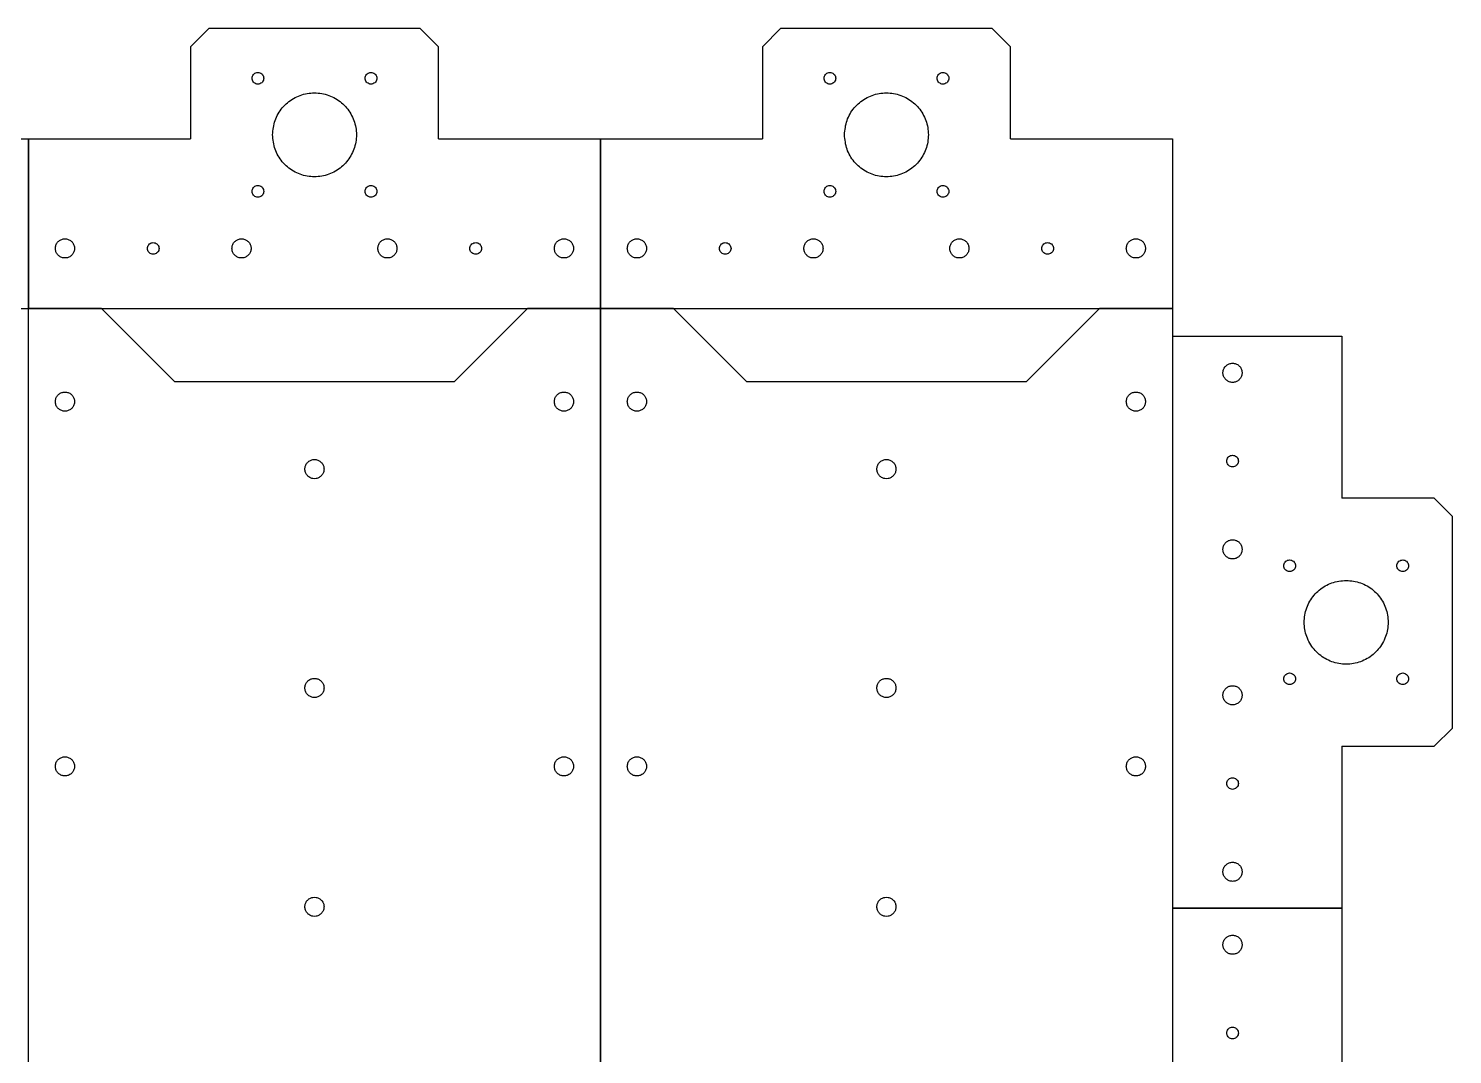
# Model space of a CAD drawing. Extents: x 0 to 861, y 0 to 555.
# Drawn here: x 470.5 to 860.9, y 273.6 to 554.9 of the extents above; entities that cross this region are included whole.
import ezdxf

# ---------------------------------------------------------------- set-up
doc = ezdxf.new("R2010")
doc.units = 0
doc.layers.add('Layer_1', color=7, linetype='CONTINUOUS')

msp = doc.modelspace()

# ---------------------------------------------------------------- linework, layer by layer
at = {"layer": 'Layer_1', "color": 7}
for p, q in [((519.94113, 554.941095), (514.941131, 549.941094)), ((577.941132, 554.941095), (519.94113, 554.941095)), ((582.941131, 549.941094), (577.941132, 554.941095)), ((676.741144, 554.941095), (671.741145, 549.941094)), ((734.741146, 554.941095), (676.741144, 554.941095)), ((739.741145, 549.941094), (734.741146, 554.941095)), ((514.941131, 549.941094), (514.941131, 524.641094)), ((582.941131, 524.641094), (582.941131, 549.941094)), ((671.741145, 549.941094), (671.741145, 524.641094)), ((739.741145, 524.641094), (739.741145, 549.941094)), ((531.841131, 541.291096), (531.841131, 541.291096)), ((562.841131, 541.291096), (562.841131, 541.291096)), ((688.641145, 541.291096), (688.641145, 541.291096)), ((719.641145, 541.291096), (719.641145, 541.291096)), ((426.141145, 524.641088), (470.541147, 524.641088)), ((470.54113, 524.641094), (514.941131, 524.641094)), ((470.54113, 478.141093), (470.54113, 524.641094)), ((470.541147, 524.641088), (470.541147, 478.141088)), ((537.441131, 525.791095), (537.441131, 525.791095)), ((582.941131, 524.641094), (627.341132, 524.641094)), ((627.341132, 524.641094), (627.341132, 478.141093)), ((627.341144, 524.641094), (671.741145, 524.641094)), ((627.341144, 478.141093), (627.341144, 524.641094)), ((694.241145, 525.791095), (694.241145, 525.791095)), ((739.741145, 524.641094), (784.141146, 524.641094)), ((784.141146, 524.641094), (784.141146, 478.141093)), ((531.841131, 510.291095), (531.841131, 510.291095)), ((562.841131, 510.291095), (562.841131, 510.291095)), ((688.641145, 510.291095), (688.641145, 510.291095)), ((719.641145, 510.291095), (719.641145, 510.291095)), ((477.91613, 494.641094), (477.91613, 494.641094)), ((503.141132, 494.641094), (503.141132, 494.641094)), ((526.316131, 494.641094), (526.316131, 494.641094)), ((566.316131, 494.641094), (566.316131, 494.641094)), ((591.541131, 494.641094), (591.541131, 494.641094)), ((614.71613, 494.641094), (614.71613, 494.641094)), ((634.716144, 494.641094), (634.716144, 494.641094)), ((659.941146, 494.641094), (659.941146, 494.641094)), ((683.116145, 494.641094), (683.116145, 494.641094)), ((723.116145, 494.641094), (723.116145, 494.641094)), ((748.341144, 494.641094), (748.341144, 494.641094)), ((771.516144, 494.641094), (771.516144, 494.641094)), ((313.741144, 478.141088), (470.541147, 478.141088)), ((490.541132, 478.141093), (470.54113, 478.141093)), ((470.54113, 239.141103), (470.54113, 478.141093)), ((470.54113, 478.141093), (627.341132, 478.141093)), ((510.541132, 458.141105), (490.541132, 478.141093)), ((607.34113, 478.141093), (587.341131, 458.141105)), ((627.341132, 478.141093), (607.34113, 478.141093)), ((627.341132, 478.141093), (627.341132, 239.141103)), ((647.341146, 478.141093), (627.341144, 478.141093)), ((627.341144, 239.141103), (627.341144, 478.141093)), ((627.341144, 478.141093), (784.141146, 478.141093)), ((667.341145, 458.141105), (647.341146, 478.141093)), ((764.141144, 478.141093), (744.141144, 458.141105)), ((784.141146, 478.141093), (764.141144, 478.141093)), ((784.141146, 478.141093), (784.141146, 239.141103)), ((784.14116, 470.54112), (830.64116, 470.54112)), ((784.14116, 470.54112), (784.14116, 313.741117)), ((830.64116, 470.54112), (830.64116, 426.141118)), ((800.641161, 463.16612), (800.641161, 463.16612)), ((510.541132, 458.141105), (587.341131, 458.141105)), ((667.341145, 458.141105), (744.141144, 458.141105)), ((477.91613, 452.641102), (477.91613, 452.641102)), ((614.71613, 452.641102), (614.71613, 452.641102)), ((634.716144, 452.641102), (634.716144, 452.641102)), ((771.516144, 452.641102), (771.516144, 452.641102)), ((800.641161, 437.941117), (800.641161, 437.941117)), ((546.316131, 434.141097), (546.316131, 434.141097)), ((703.116145, 434.141097), (703.116145, 434.141097)), ((855.941161, 426.141118), (830.64116, 426.141118)), ((860.941162, 421.14112), (855.941161, 426.141118)), ((860.941162, 363.141117), (860.941162, 421.14112)), ((800.641161, 414.766119), (800.641161, 414.766119)), ((816.291162, 409.241119), (816.291162, 409.241119)), ((847.291162, 409.241119), (847.291162, 409.241119)), ((831.791162, 403.641119), (831.791162, 403.641119)), ((816.291162, 378.241119), (816.291162, 378.241119)), ((847.291162, 378.241119), (847.291162, 378.241119)), ((546.316131, 374.141101), (546.316131, 374.141101)), ((703.116145, 374.141101), (703.116145, 374.141101)), ((800.641161, 374.766119), (800.641161, 374.766119)), ((855.941161, 358.141119), (860.941162, 363.141117)), ((830.64116, 358.141119), (855.941161, 358.141119)), ((830.64116, 358.141119), (830.64116, 313.741117)), ((477.91613, 352.641102), (477.91613, 352.641102)), ((614.71613, 352.641102), (614.71613, 352.641102)), ((634.716144, 352.641102), (634.716144, 352.641102)), ((771.516144, 352.641102), (771.516144, 352.641102)), ((800.641161, 349.541119), (800.641161, 349.541119)), ((800.641161, 326.36612), (800.641161, 326.36612)), ((546.316131, 314.141103), (546.316131, 314.141103)), ((703.116145, 314.141103), (703.116145, 314.141103)), ((784.14116, 313.741117), (830.64116, 313.741117)), ((784.14116, 313.741117), (784.14116, 156.941115)), ((830.64116, 313.741117), (784.14116, 313.741117)), ((830.64116, 313.741117), (830.64116, 269.341116)), ((800.641161, 306.366117), (800.641161, 306.366117)), ((800.641161, 281.141115), (800.641161, 281.141115))]:
    msp.add_line(p, q, dxfattribs=at)
for points, knots in [([(531.841131, 541.291096), (531.860248, 541.104032), (531.898207, 540.732582), (532.192714, 540.241705), (532.623923, 539.876753), (533.157891, 539.683191), (533.724494, 539.683191), (534.257714, 539.876753), (534.691909, 540.241705), (534.975321, 540.732582), (535.074273, 541.291095), (534.97532, 541.849608), (534.691908, 542.340484), (534.257715, 542.705439), (533.724493, 542.898998), (533.157892, 542.898998), (532.623921, 542.705439), (532.192715, 542.340484), (531.898208, 541.849608), (531.860248, 541.478159), (531.841131, 541.291096)], [0, 0, 0, 0, 0.558344, 1.108695, 1.667037, 2.22538, 2.775732, 3.334075, 3.892418, 4.442769, 5.001113, 5.559454, 6.109806, 6.668149, 7.226492, 7.776843, 8.335186, 8.893529, 9.443881, 10.002222, 10.002222, 10.002222, 10.002222]), ([(562.841131, 541.291096), (562.860248, 541.104032), (562.898208, 540.732582), (563.192714, 540.241705), (563.623923, 539.876753), (564.157891, 539.683191), (564.724494, 539.683191), (565.257714, 539.876753), (565.691909, 540.241705), (565.975321, 540.732582), (566.074273, 541.291095), (565.97532, 541.849608), (565.691908, 542.340484), (565.257716, 542.705439), (564.724493, 542.898998), (564.157892, 542.898998), (563.623921, 542.705439), (563.192715, 542.340484), (562.898208, 541.849608), (562.860248, 541.478159), (562.841131, 541.291096)], [0, 0, 0, 0, 0.558344, 1.108695, 1.667037, 2.22538, 2.775732, 3.334075, 3.892418, 4.442769, 5.001113, 5.559454, 6.109806, 6.668149, 7.226492, 7.776843, 8.335186, 8.893529, 9.443881, 10.002222, 10.002222, 10.002222, 10.002222]), ([(688.641145, 541.291096), (688.660262, 541.104032), (688.698221, 540.732582), (688.992728, 540.241705), (689.423936, 539.876753), (689.957905, 539.683191), (690.524508, 539.683191), (691.057728, 539.876753), (691.491923, 540.241705), (691.775334, 540.732582), (691.874287, 541.291095), (691.775334, 541.849608), (691.491922, 542.340484), (691.057729, 542.705439), (690.524507, 542.898998), (689.957905, 542.898998), (689.423935, 542.705439), (688.992729, 542.340484), (688.698222, 541.849608), (688.660262, 541.478159), (688.641145, 541.291096)], [0, 0, 0, 0, 0.558344, 1.108695, 1.667037, 2.22538, 2.775732, 3.334075, 3.892418, 4.442769, 5.001113, 5.559454, 6.109806, 6.668149, 7.226492, 7.776843, 8.335186, 8.893529, 9.443881, 10.002222, 10.002222, 10.002222, 10.002222]), ([(719.641145, 541.291096), (719.660262, 541.104032), (719.698221, 540.732582), (719.992728, 540.241705), (720.423936, 539.876753), (720.957905, 539.683191), (721.524508, 539.683191), (722.057728, 539.876753), (722.491923, 540.241705), (722.775334, 540.732582), (722.874287, 541.291095), (722.775334, 541.849608), (722.491922, 542.340484), (722.057729, 542.705439), (721.524507, 542.898998), (720.957905, 542.898998), (720.423935, 542.705439), (719.992729, 542.340484), (719.698222, 541.849608), (719.660262, 541.478159), (719.641145, 541.291096)], [0, 0, 0, 0, 0.558344, 1.108695, 1.667037, 2.22538, 2.775732, 3.334075, 3.892418, 4.442769, 5.001113, 5.559454, 6.109806, 6.668149, 7.226492, 7.776843, 8.335186, 8.893529, 9.443881, 10.002222, 10.002222, 10.002222, 10.002222]), ([(537.441131, 525.791095), (537.578533, 524.446577), (537.851369, 521.776782), (539.968136, 518.248608), (543.067441, 515.625503), (546.905346, 514.234294), (550.977797, 514.234294), (554.810326, 515.625503), (557.931094, 518.248608), (559.968116, 521.776782), (560.679343, 525.791095), (559.968116, 529.805407), (557.931094, 533.333581), (554.810328, 535.956688), (550.977796, 537.347894), (546.905347, 537.347894), (543.06744, 535.956688), (539.968137, 533.333581), (537.85137, 529.805407), (537.578533, 527.135613), (537.441131, 525.791095)], [0, 0, 0, 0, 4.013088, 7.968742, 11.981828, 15.994916, 19.95057, 23.963658, 27.976744, 31.932398, 35.945486, 39.958572, 43.914226, 47.927313, 51.9404, 55.896054, 59.909141, 63.922229, 67.877883, 71.890969, 71.890969, 71.890969, 71.890969]), ([(694.241145, 525.791095), (694.378547, 524.446577), (694.651383, 521.776782), (696.76815, 518.248608), (699.867455, 515.625503), (703.70536, 514.234294), (707.777811, 514.234294), (711.61034, 515.625503), (714.731108, 518.248608), (716.76813, 521.776782), (717.479357, 525.791095), (716.76813, 529.805407), (714.731107, 533.333581), (711.610341, 535.956688), (707.77781, 537.347894), (703.70536, 537.347894), (699.867454, 535.956688), (696.76815, 533.333581), (694.651383, 529.805407), (694.378547, 527.135613), (694.241145, 525.791095)], [0, 0, 0, 0, 4.013088, 7.968742, 11.981828, 15.994916, 19.95057, 23.963658, 27.976744, 31.932398, 35.945486, 39.958572, 43.914226, 47.927313, 51.9404, 55.896054, 59.909141, 63.922229, 67.877883, 71.890969, 71.890969, 71.890969, 71.890969]), ([(531.841131, 510.291095), (531.860248, 510.104032), (531.898208, 509.732581), (532.192715, 509.241705), (532.623921, 508.876749), (533.157892, 508.683193), (533.724493, 508.683193), (534.257716, 508.876749), (534.691908, 509.241705), (534.975321, 509.732581), (535.074273, 510.291095), (534.97532, 510.849608), (534.691908, 511.340484), (534.257715, 511.705439), (533.724493, 511.898998), (533.157892, 511.898998), (532.623921, 511.705439), (532.192715, 511.340484), (531.898208, 510.849608), (531.860248, 510.478159), (531.841131, 510.291095)], [0, 0, 0, 0, 0.558344, 1.108696, 1.667039, 2.225381, 2.775733, 3.334075, 3.892418, 4.44277, 5.001114, 5.559456, 6.109807, 6.66815, 7.226493, 7.776845, 8.335187, 8.893531, 9.443882, 10.002224, 10.002224, 10.002224, 10.002224]), ([(562.841131, 510.291095), (562.860248, 510.104032), (562.898208, 509.732581), (563.192715, 509.241705), (563.623921, 508.876749), (564.157892, 508.683193), (564.724493, 508.683193), (565.257716, 508.876749), (565.691908, 509.241705), (565.975321, 509.732581), (566.074273, 510.291095), (565.97532, 510.849608), (565.691908, 511.340484), (565.257716, 511.705439), (564.724493, 511.898998), (564.157892, 511.898998), (563.623921, 511.705439), (563.192715, 511.340484), (562.898208, 510.849608), (562.860248, 510.478159), (562.841131, 510.291095)], [0, 0, 0, 0, 0.558344, 1.108696, 1.667039, 2.225381, 2.775733, 3.334075, 3.892418, 4.44277, 5.001114, 5.559456, 6.109807, 6.66815, 7.226493, 7.776845, 8.335187, 8.893531, 9.443882, 10.002224, 10.002224, 10.002224, 10.002224]), ([(688.641145, 510.291095), (688.660262, 510.104032), (688.698221, 509.732581), (688.992728, 509.241705), (689.423935, 508.876749), (689.957906, 508.683193), (690.524506, 508.683193), (691.05773, 508.876749), (691.491922, 509.241705), (691.775334, 509.732581), (691.874287, 510.291095), (691.775334, 510.849608), (691.491922, 511.340484), (691.057729, 511.705439), (690.524507, 511.898998), (689.957905, 511.898998), (689.423935, 511.705439), (688.992729, 511.340484), (688.698222, 510.849608), (688.660262, 510.478159), (688.641145, 510.291095)], [0, 0, 0, 0, 0.558344, 1.108696, 1.667039, 2.225381, 2.775733, 3.334075, 3.892418, 4.44277, 5.001114, 5.559456, 6.109807, 6.66815, 7.226493, 7.776845, 8.335187, 8.893531, 9.443882, 10.002224, 10.002224, 10.002224, 10.002224]), ([(719.641145, 510.291095), (719.660262, 510.104032), (719.698221, 509.732581), (719.992728, 509.241705), (720.423935, 508.876749), (720.957906, 508.683193), (721.524507, 508.683193), (722.05773, 508.876749), (722.491922, 509.241705), (722.775334, 509.732581), (722.874287, 510.291095), (722.775334, 510.849608), (722.491922, 511.340484), (722.057729, 511.705439), (721.524507, 511.898998), (720.957905, 511.898998), (720.423935, 511.705439), (719.992729, 511.340484), (719.698222, 510.849608), (719.660262, 510.478159), (719.641145, 510.291095)], [0, 0, 0, 0, 0.558344, 1.108696, 1.667039, 2.225381, 2.775733, 3.334075, 3.892418, 4.44277, 5.001114, 5.559456, 6.109807, 6.66815, 7.226493, 7.776845, 8.335187, 8.893531, 9.443882, 10.002224, 10.002224, 10.002224, 10.002224]), ([(477.91613, 494.641094), (477.947493, 494.334193), (478.009772, 493.724784), (478.492948, 492.91944), (479.200398, 492.320688), (480.076442, 492.003128), (481.006023, 492.003128), (481.88084, 492.320687), (482.593188, 492.91944), (483.058161, 493.724784), (483.220507, 494.641094), (483.058161, 495.557405), (482.593188, 496.362748), (481.88084, 496.961502), (481.006023, 497.27906), (480.076442, 497.279061), (479.200398, 496.961501), (478.492948, 496.362749), (478.009772, 495.557405), (477.947493, 494.947995), (477.91613, 494.641094)], [0, 0, 0, 0, 0.91603, 1.818952, 2.734984, 3.651014, 4.553935, 5.469967, 6.385998, 7.288919, 8.204949, 9.12098, 10.023901, 10.939931, 11.855963, 12.758884, 13.674914, 14.590946, 15.493868, 16.409898, 16.409898, 16.409898, 16.409898]), ([(503.141132, 494.641094), (503.160249, 494.454031), (503.198209, 494.082581), (503.492715, 493.591705), (503.923922, 493.22675), (504.457892, 493.033192), (505.024493, 493.033192), (505.557715, 493.226752), (505.991909, 493.591705), (506.275321, 494.082581), (506.374274, 494.641094), (506.275321, 495.199607), (505.991909, 495.690484), (505.557715, 496.055437), (505.024493, 496.248997), (504.457892, 496.248996), (503.923922, 496.055438), (503.492715, 495.690483), (503.198209, 495.199607), (503.160249, 494.828158), (503.141132, 494.641094)], [0, 0, 0, 0, 0.558342, 1.108694, 1.667036, 2.225379, 2.775731, 3.334072, 3.892416, 4.442768, 5.00111, 5.559452, 6.109805, 6.668148, 7.226489, 7.776841, 8.335184, 8.893526, 9.443878, 10.00222, 10.00222, 10.00222, 10.00222]), ([(526.316131, 494.641094), (526.347494, 494.334194), (526.409772, 493.724784), (526.892948, 492.91944), (527.600397, 492.320687), (528.476441, 492.003128), (529.406022, 492.003128), (530.280839, 492.320687), (530.993188, 492.91944), (531.45816, 493.724784), (531.620505, 494.641094), (531.45816, 495.557405), (530.993188, 496.362749), (530.280839, 496.961501), (529.406022, 497.279061), (528.476441, 497.279061), (527.600397, 496.961501), (526.892948, 496.362749), (526.409772, 495.557405), (526.347494, 494.947995), (526.316131, 494.641094)], [0, 0, 0, 0, 0.91603, 1.818951, 2.734983, 3.651014, 4.553935, 5.469966, 6.385997, 7.288918, 8.204948, 9.120979, 10.0239, 10.939931, 11.855962, 12.758883, 13.674914, 14.590945, 15.493866, 16.409897, 16.409897, 16.409897, 16.409897]), ([(566.316131, 494.641094), (566.347495, 494.334194), (566.409773, 493.724784), (566.892948, 492.91944), (567.600397, 492.320687), (568.476441, 492.003128), (569.406022, 492.003128), (570.280839, 492.320687), (570.993188, 492.91944), (571.45816, 493.724784), (571.620506, 494.641094), (571.45816, 495.557405), (570.993188, 496.362749), (570.280839, 496.961501), (569.406022, 497.279061), (568.476441, 497.279061), (567.600397, 496.961501), (566.892948, 496.362749), (566.409773, 495.557405), (566.347495, 494.947995), (566.316131, 494.641094)], [0, 0, 0, 0, 0.91603, 1.818951, 2.734983, 3.651014, 4.553935, 5.469966, 6.385997, 7.288918, 8.204948, 9.120979, 10.0239, 10.939931, 11.855962, 12.758883, 13.674914, 14.590945, 15.493866, 16.409897, 16.409897, 16.409897, 16.409897]), ([(591.541131, 494.641094), (591.560247, 494.454031), (591.598207, 494.082581), (591.892714, 493.591705), (592.323922, 493.226752), (592.857891, 493.033192), (593.424493, 493.033192), (593.957715, 493.22675), (594.391908, 493.591705), (594.675319, 494.082581), (594.774272, 494.641094), (594.675319, 495.199607), (594.391908, 495.690483), (593.957715, 496.055438), (593.424493, 496.248996), (592.857891, 496.248997), (592.323922, 496.055437), (591.892714, 495.690484), (591.598207, 495.199607), (591.560247, 494.828158), (591.541131, 494.641094)], [0, 0, 0, 0, 0.558342, 1.108694, 1.667038, 2.225379, 2.775731, 3.334074, 3.892416, 4.442768, 5.00111, 5.559452, 6.109804, 6.668146, 7.226489, 7.776841, 8.335182, 8.893526, 9.443878, 10.00222, 10.00222, 10.00222, 10.00222]), ([(614.71613, 494.641094), (614.747494, 494.334193), (614.809772, 493.724784), (615.292947, 492.91944), (616.000396, 492.320687), (616.87644, 492.003128), (617.806022, 492.003128), (618.680838, 492.320688), (619.393187, 492.91944), (619.858161, 493.724784), (620.020507, 494.641094), (619.858161, 495.557405), (619.393187, 496.362749), (618.680838, 496.961501), (617.806022, 497.279061), (616.87644, 497.27906), (616.000396, 496.961502), (615.292947, 496.362748), (614.809772, 495.557405), (614.747494, 494.947995), (614.71613, 494.641094)], [0, 0, 0, 0, 0.91603, 1.818952, 2.734982, 3.651014, 4.553935, 5.469965, 6.385997, 7.288919, 8.204949, 9.12098, 10.023901, 10.939933, 11.855963, 12.758884, 13.674916, 14.590947, 15.493868, 16.409898, 16.409898, 16.409898, 16.409898]), ([(634.716144, 494.641094), (634.747507, 494.334193), (634.809785, 493.724784), (635.292962, 492.91944), (636.000412, 492.320688), (636.876455, 492.003128), (637.806037, 492.003128), (638.680854, 492.320687), (639.393202, 492.91944), (639.858175, 493.724784), (640.020521, 494.641094), (639.858175, 495.557405), (639.393202, 496.362748), (638.680854, 496.961502), (637.806037, 497.27906), (636.876455, 497.279061), (636.000412, 496.961501), (635.292962, 496.362749), (634.809785, 495.557405), (634.747507, 494.947995), (634.716144, 494.641094)], [0, 0, 0, 0, 0.91603, 1.818952, 2.734984, 3.651014, 4.553935, 5.469967, 6.385998, 7.288919, 8.204949, 9.12098, 10.023901, 10.939931, 11.855963, 12.758884, 13.674914, 14.590946, 15.493868, 16.409898, 16.409898, 16.409898, 16.409898]), ([(659.941146, 494.641094), (659.960263, 494.454031), (659.998223, 494.082581), (660.292729, 493.591705), (660.723936, 493.22675), (661.257906, 493.033192), (661.824507, 493.033192), (662.357728, 493.226752), (662.791923, 493.591705), (663.075335, 494.082581), (663.174288, 494.641094), (663.075335, 495.199607), (662.791923, 495.690484), (662.357728, 496.055437), (661.824507, 496.248997), (661.257906, 496.248996), (660.723936, 496.055438), (660.292729, 495.690483), (659.998223, 495.199607), (659.960263, 494.828158), (659.941146, 494.641094)], [0, 0, 0, 0, 0.558342, 1.108694, 1.667036, 2.225379, 2.775731, 3.334072, 3.892416, 4.442768, 5.00111, 5.559452, 6.109805, 6.668148, 7.226489, 7.776841, 8.335184, 8.893526, 9.443878, 10.00222, 10.00222, 10.00222, 10.00222]), ([(683.116145, 494.641094), (683.147508, 494.334194), (683.209786, 493.724784), (683.692961, 492.91944), (684.400411, 492.320687), (685.276455, 492.003128), (686.206036, 492.003128), (687.080853, 492.320687), (687.793202, 492.91944), (688.258174, 493.724784), (688.420519, 494.641094), (688.258174, 495.557405), (687.793202, 496.362749), (687.080853, 496.961501), (686.206036, 497.279061), (685.276455, 497.279061), (684.400411, 496.961501), (683.692961, 496.362749), (683.209786, 495.557405), (683.147508, 494.947995), (683.116145, 494.641094)], [0, 0, 0, 0, 0.91603, 1.818951, 2.734983, 3.651014, 4.553935, 5.469966, 6.385997, 7.288918, 8.204948, 9.120979, 10.0239, 10.939931, 11.855962, 12.758883, 13.674914, 14.590945, 15.493866, 16.409897, 16.409897, 16.409897, 16.409897]), ([(723.116145, 494.641094), (723.147508, 494.334194), (723.209786, 493.724784), (723.692961, 492.91944), (724.400411, 492.320687), (725.276455, 492.003128), (726.206036, 492.003128), (727.080853, 492.320687), (727.793201, 492.91944), (728.258174, 493.724784), (728.420519, 494.641094), (728.258174, 495.557405), (727.793201, 496.362749), (727.080853, 496.961501), (726.206036, 497.279061), (725.276455, 497.279061), (724.400411, 496.961501), (723.692961, 496.362749), (723.209786, 495.557405), (723.147508, 494.947995), (723.116145, 494.641094)], [0, 0, 0, 0, 0.91603, 1.818951, 2.734983, 3.651014, 4.553935, 5.469966, 6.385997, 7.288918, 8.204948, 9.120979, 10.0239, 10.939931, 11.855962, 12.758883, 13.674914, 14.590945, 15.493866, 16.409897, 16.409897, 16.409897, 16.409897]), ([(748.341144, 494.641094), (748.360261, 494.454031), (748.398221, 494.082581), (748.692728, 493.591705), (749.123936, 493.226752), (749.657905, 493.033192), (750.224507, 493.033192), (750.757729, 493.22675), (751.191922, 493.591705), (751.475333, 494.082581), (751.574286, 494.641094), (751.475333, 495.199607), (751.191922, 495.690483), (750.757729, 496.055438), (750.224507, 496.248996), (749.657905, 496.248997), (749.123936, 496.055437), (748.692728, 495.690484), (748.398221, 495.199607), (748.360261, 494.828158), (748.341144, 494.641094)], [0, 0, 0, 0, 0.558342, 1.108694, 1.667038, 2.225379, 2.775731, 3.334074, 3.892416, 4.442768, 5.00111, 5.559452, 6.109804, 6.668146, 7.226489, 7.776841, 8.335182, 8.893526, 9.443878, 10.00222, 10.00222, 10.00222, 10.00222]), ([(771.516144, 494.641094), (771.547507, 494.334193), (771.609786, 493.724784), (772.092961, 492.91944), (772.80041, 492.320687), (773.676454, 492.003128), (774.606035, 492.003128), (775.480852, 492.320688), (776.193201, 492.91944), (776.658175, 493.724784), (776.820521, 494.641094), (776.658175, 495.557405), (776.193201, 496.362749), (775.480852, 496.961501), (774.606035, 497.279061), (773.676454, 497.27906), (772.80041, 496.961502), (772.092961, 496.362748), (771.609786, 495.557405), (771.547507, 494.947995), (771.516144, 494.641094)], [0, 0, 0, 0, 0.91603, 1.818952, 2.734982, 3.651014, 4.553935, 5.469965, 6.385997, 7.288919, 8.204949, 9.12098, 10.023901, 10.939933, 11.855963, 12.758884, 13.674916, 14.590947, 15.493868, 16.409898, 16.409898, 16.409898, 16.409898]), ([(800.641161, 463.16612), (800.33426, 463.134756), (799.724851, 463.072478), (798.919507, 462.589302), (798.320755, 461.881851), (798.003194, 461.005808), (798.003195, 460.076227), (798.320753, 459.20141), (798.919507, 458.489062), (799.724851, 458.024089), (800.641161, 457.861743), (801.557471, 458.024089), (802.362815, 458.489062), (802.961569, 459.20141), (803.279127, 460.076227), (803.279128, 461.005808), (802.961568, 461.881851), (802.362816, 462.589302), (801.557472, 463.072478), (800.948062, 463.134756), (800.641161, 463.16612)], [0, 0, 0, 0, 0.91603, 1.818952, 2.734984, 3.651014, 4.553935, 5.469967, 6.385998, 7.288919, 8.204949, 9.12098, 10.023901, 10.939931, 11.855963, 12.758884, 13.674914, 14.590946, 15.493868, 16.409898, 16.409898, 16.409898, 16.409898]), ([(477.91613, 452.641102), (477.947493, 452.3342), (478.009772, 451.724788), (478.492947, 450.919439), (479.200398, 450.320684), (480.076442, 450.003124), (481.006023, 450.003125), (481.880841, 450.320683), (482.593189, 450.91944), (483.058161, 451.724788), (483.220507, 452.641102), (483.058161, 453.557416), (482.593189, 454.362764), (481.880841, 454.961521), (481.006023, 455.279079), (480.076442, 455.27908), (479.200398, 454.96152), (478.492947, 454.362765), (478.009772, 453.557417), (477.947493, 452.948004), (477.91613, 452.641102)], [0, 0, 0, 0, 0.916035, 1.81896, 2.734994, 3.651024, 4.553945, 5.469977, 6.386009, 7.288934, 8.204969, 9.121003, 10.023928, 10.939961, 11.855992, 12.758913, 13.674943, 14.590977, 15.493903, 16.409937, 16.409937, 16.409937, 16.409937]), ([(614.71613, 452.641102), (614.747494, 452.3342), (614.809772, 451.724788), (615.292946, 450.91944), (616.000396, 450.320683), (616.87644, 450.003125), (617.806022, 450.003124), (618.680839, 450.320684), (619.393188, 450.919439), (619.858161, 451.724788), (620.020507, 452.641102), (619.858161, 453.557417), (619.393188, 454.362765), (618.680839, 454.96152), (617.806022, 455.27908), (616.87644, 455.279079), (616.000396, 454.961521), (615.292946, 454.362764), (614.809772, 453.557416), (614.747494, 452.948004), (614.71613, 452.641102)], [0, 0, 0, 0, 0.916035, 1.81896, 2.734992, 3.651024, 4.553945, 5.469975, 6.386008, 7.288934, 8.204969, 9.121003, 10.023929, 10.939963, 11.855993, 12.758913, 13.674945, 14.590977, 15.493903, 16.409937, 16.409937, 16.409937, 16.409937]), ([(634.716144, 452.641102), (634.747507, 452.3342), (634.809786, 451.724788), (635.292961, 450.919439), (636.000412, 450.320684), (636.876455, 450.003124), (637.806037, 450.003125), (638.680854, 450.320683), (639.393203, 450.91944), (639.858175, 451.724788), (640.020521, 452.641102), (639.858175, 453.557416), (639.393203, 454.362764), (638.680854, 454.961521), (637.806037, 455.279079), (636.876455, 455.27908), (636.000412, 454.96152), (635.292961, 454.362765), (634.809786, 453.557417), (634.747507, 452.948004), (634.716144, 452.641102)], [0, 0, 0, 0, 0.916035, 1.81896, 2.734994, 3.651024, 4.553945, 5.469977, 6.386009, 7.288934, 8.204969, 9.121003, 10.023928, 10.939961, 11.855992, 12.758913, 13.674943, 14.590977, 15.493903, 16.409937, 16.409937, 16.409937, 16.409937]), ([(771.516144, 452.641102), (771.547507, 452.3342), (771.609786, 451.724788), (772.09296, 450.91944), (772.80041, 450.320683), (773.676454, 450.003125), (774.606035, 450.003124), (775.480852, 450.320684), (776.193202, 450.919439), (776.658175, 451.724788), (776.820521, 452.641102), (776.658175, 453.557417), (776.193202, 454.362765), (775.480852, 454.96152), (774.606035, 455.27908), (773.676454, 455.279079), (772.80041, 454.961521), (772.09296, 454.362764), (771.609786, 453.557416), (771.547507, 452.948004), (771.516144, 452.641102)], [0, 0, 0, 0, 0.916035, 1.81896, 2.734992, 3.651024, 4.553945, 5.469975, 6.386008, 7.288934, 8.204969, 9.121003, 10.023929, 10.939963, 11.855993, 12.758913, 13.674945, 14.590977, 15.493903, 16.409937, 16.409937, 16.409937, 16.409937]), ([(800.641161, 437.941117), (800.454098, 437.922001), (800.082648, 437.884041), (799.591772, 437.589535), (799.226817, 437.158328), (799.033259, 436.624358), (799.033259, 436.057756), (799.226818, 435.524535), (799.591771, 435.090341), (800.082648, 434.806929), (800.641161, 434.707976), (801.199674, 434.806929), (801.690551, 435.090341), (802.055504, 435.524535), (802.249064, 436.057756), (802.249063, 436.624358), (802.055505, 437.158328), (801.69055, 437.589535), (801.199674, 437.884041), (800.828224, 437.922001), (800.641161, 437.941117)], [0, 0, 0, 0, 0.558342, 1.108694, 1.667036, 2.225379, 2.775731, 3.334072, 3.892416, 4.442768, 5.00111, 5.559452, 6.109805, 6.668148, 7.226489, 7.776841, 8.335184, 8.893526, 9.443878, 10.00222, 10.00222, 10.00222, 10.00222]), ([(546.316131, 434.141097), (546.347494, 433.834197), (546.409771, 433.224791), (546.892949, 432.419453), (547.600399, 431.820707), (548.476441, 431.503147), (549.406023, 431.503147), (550.280837, 431.820707), (550.993186, 432.419453), (551.458162, 433.224791), (551.620505, 434.141099), (551.45816, 435.057411), (550.993189, 435.862759), (550.28084, 436.461515), (549.406022, 436.779074), (548.476441, 436.779074), (547.600397, 436.461515), (546.892946, 435.862759), (546.409773, 435.057411), (546.347495, 434.447999), (546.316131, 434.141097)], [0, 0, 0, 0, 0.916027, 1.818941, 2.734969, 3.651, 4.553921, 5.469952, 6.38598, 7.288893, 8.204921, 9.120955, 10.02388, 10.939913, 11.855944, 12.758865, 13.674896, 14.590929, 15.493854, 16.409888, 16.409888, 16.409888, 16.409888]), ([(703.116145, 434.141097), (703.147508, 433.834197), (703.209785, 433.224791), (703.692963, 432.419453), (704.400413, 431.820707), (705.276455, 431.503147), (706.206036, 431.503147), (707.080851, 431.820707), (707.7932, 432.419453), (708.258175, 433.224791), (708.420519, 434.141099), (708.258174, 435.057411), (707.793203, 435.862759), (707.080854, 436.461515), (706.206036, 436.779074), (705.276455, 436.779074), (704.40041, 436.461515), (703.69296, 435.862759), (703.209786, 435.057411), (703.147508, 434.447999), (703.116145, 434.141097)], [0, 0, 0, 0, 0.916027, 1.818941, 2.734969, 3.651, 4.553921, 5.469952, 6.38598, 7.288893, 8.204921, 9.120955, 10.02388, 10.939913, 11.855944, 12.758865, 13.674896, 14.590929, 15.493854, 16.409888, 16.409888, 16.409888, 16.409888]), ([(800.641161, 414.766119), (800.33426, 414.734755), (799.724851, 414.672477), (798.919507, 414.189302), (798.320754, 413.481852), (798.003195, 412.605809), (798.003195, 411.676227), (798.320754, 410.801411), (798.919507, 410.089062), (799.724851, 409.624089), (800.641161, 409.461744), (801.557471, 409.624089), (802.362815, 410.089062), (802.961568, 410.801411), (803.279128, 411.676227), (803.279128, 412.605809), (802.961568, 413.481852), (802.362815, 414.189302), (801.557471, 414.672477), (800.948062, 414.734755), (800.641161, 414.766119)], [0, 0, 0, 0, 0.91603, 1.818951, 2.734983, 3.651014, 4.553935, 5.469966, 6.385997, 7.288918, 8.204948, 9.120979, 10.0239, 10.939931, 11.855962, 12.758883, 13.674914, 14.590945, 15.493866, 16.409897, 16.409897, 16.409897, 16.409897]), ([(816.291162, 409.241119), (816.104098, 409.222002), (815.732648, 409.184042), (815.241772, 408.889535), (814.876816, 408.458329), (814.68326, 407.924358), (814.68326, 407.357757), (814.876816, 406.824534), (815.241772, 406.390341), (815.732648, 406.106929), (816.291162, 406.007976), (816.849675, 406.106929), (817.340551, 406.390342), (817.705506, 406.824534), (817.899064, 407.357757), (817.899064, 407.924358), (817.705506, 408.458328), (817.34055, 408.889535), (816.849675, 409.184042), (816.478225, 409.222002), (816.291162, 409.241119)], [0, 0, 0, 0, 0.558344, 1.108696, 1.667039, 2.225381, 2.775733, 3.334075, 3.892418, 4.44277, 5.001114, 5.559456, 6.109807, 6.66815, 7.226493, 7.776845, 8.335187, 8.893531, 9.443882, 10.002224, 10.002224, 10.002224, 10.002224]), ([(847.291162, 409.241119), (847.104099, 409.222002), (846.732649, 409.184042), (846.241772, 408.889536), (845.87682, 408.458327), (845.683258, 407.924359), (845.683258, 407.357756), (845.87682, 406.824535), (846.241772, 406.390341), (846.732649, 406.106929), (847.291162, 406.007976), (847.849675, 406.106929), (848.340551, 406.390342), (848.705506, 406.824534), (848.899065, 407.357757), (848.899065, 407.924358), (848.705506, 408.458328), (848.340551, 408.889535), (847.849675, 409.184042), (847.478225, 409.222002), (847.291162, 409.241119)], [0, 0, 0, 0, 0.558344, 1.108695, 1.667037, 2.22538, 2.775732, 3.334075, 3.892418, 4.442769, 5.001113, 5.559454, 6.109806, 6.668149, 7.226492, 7.776843, 8.335186, 8.893529, 9.443881, 10.002222, 10.002222, 10.002222, 10.002222]), ([(831.791162, 403.641119), (830.446644, 403.503717), (827.776849, 403.23088), (824.248674, 401.114114), (821.62557, 398.014808), (820.234361, 394.176904), (820.234361, 390.104453), (821.62557, 386.271923), (824.248674, 383.151156), (827.776849, 381.114133), (831.791162, 380.402907), (835.805474, 381.114134), (839.333648, 383.151156), (841.956755, 386.271922), (843.347961, 390.104453), (843.347961, 394.176903), (841.956755, 398.01481), (839.333648, 401.114113), (835.805474, 403.23088), (833.13568, 403.503717), (831.791162, 403.641119)], [0, 0, 0, 0, 4.013088, 7.968742, 11.981828, 15.994916, 19.95057, 23.963658, 27.976744, 31.932398, 35.945486, 39.958572, 43.914226, 47.927313, 51.9404, 55.896054, 59.909141, 63.922229, 67.877883, 71.890969, 71.890969, 71.890969, 71.890969]), ([(546.316131, 374.141101), (546.347495, 373.8342), (546.409772, 373.224791), (546.892948, 372.419447), (547.600397, 371.820693), (548.476441, 371.503137), (549.406022, 371.503137), (550.280839, 371.820693), (550.993188, 372.419447), (551.45816, 373.224791), (551.620506, 374.141101), (551.45816, 375.057412), (550.993188, 375.862757), (550.280839, 376.461508), (549.406022, 376.779067), (548.476441, 376.779067), (547.600398, 376.461508), (546.892947, 375.862757), (546.409773, 375.057412), (546.347495, 374.448002), (546.316131, 374.141101)], [0, 0, 0, 0, 0.91603, 1.818951, 2.734983, 3.651013, 4.553934, 5.469965, 6.385996, 7.288917, 8.204947, 9.120978, 10.0239, 10.93993, 11.855961, 12.758882, 13.674913, 14.590944, 15.493865, 16.409896, 16.409896, 16.409896, 16.409896]), ([(703.116145, 374.141101), (703.147508, 373.8342), (703.209786, 373.224791), (703.692961, 372.419447), (704.400411, 371.820693), (705.276455, 371.503137), (706.206036, 371.503137), (707.080853, 371.820693), (707.793202, 372.419447), (708.258174, 373.224791), (708.420519, 374.141101), (708.258174, 375.057412), (707.793202, 375.862757), (707.080852, 376.461508), (706.206036, 376.779067), (705.276455, 376.779067), (704.400412, 376.461508), (703.692961, 375.862757), (703.209786, 375.057412), (703.147508, 374.448002), (703.116145, 374.141101)], [0, 0, 0, 0, 0.91603, 1.818951, 2.734983, 3.651013, 4.553934, 5.469965, 6.385996, 7.288917, 8.204947, 9.120978, 10.0239, 10.93993, 11.855961, 12.758882, 13.674913, 14.590944, 15.493865, 16.409896, 16.409896, 16.409896, 16.409896]), ([(816.291162, 378.241119), (816.104098, 378.222002), (815.732648, 378.184042), (815.241772, 377.889535), (814.876816, 377.458329), (814.68326, 376.924358), (814.68326, 376.357757), (814.876816, 375.824534), (815.241772, 375.390341), (815.732648, 375.106929), (816.291162, 375.007976), (816.849675, 375.106929), (817.34055, 375.390342), (817.705506, 375.824534), (817.899064, 376.357757), (817.899064, 376.924358), (817.705506, 377.458328), (817.340551, 377.889535), (816.849675, 378.184042), (816.478225, 378.222002), (816.291162, 378.241119)], [0, 0, 0, 0, 0.558344, 1.108696, 1.667039, 2.225381, 2.775733, 3.334075, 3.892418, 4.44277, 5.001114, 5.559456, 6.109807, 6.66815, 7.226493, 7.776845, 8.335187, 8.893531, 9.443882, 10.002224, 10.002224, 10.002224, 10.002224]), ([(847.291162, 378.241119), (847.104099, 378.222002), (846.732649, 378.184042), (846.241772, 377.889536), (845.87682, 377.458327), (845.683258, 376.924359), (845.683258, 376.357756), (845.87682, 375.824535), (846.241772, 375.390341), (846.732649, 375.106929), (847.291162, 375.007976), (847.849675, 375.106929), (848.340551, 375.390342), (848.705506, 375.824534), (848.899065, 376.357757), (848.899065, 376.924358), (848.705506, 377.458328), (848.340551, 377.889535), (847.849675, 378.184042), (847.478225, 378.222002), (847.291162, 378.241119)], [0, 0, 0, 0, 0.558344, 1.108695, 1.667037, 2.22538, 2.775732, 3.334075, 3.892418, 4.442769, 5.001113, 5.559454, 6.109806, 6.668149, 7.226492, 7.776843, 8.335186, 8.893529, 9.443881, 10.002222, 10.002222, 10.002222, 10.002222]), ([(800.641161, 374.766119), (800.33426, 374.734755), (799.724851, 374.672477), (798.919507, 374.189302), (798.320754, 373.481852), (798.003195, 372.605809), (798.003195, 371.676228), (798.320754, 370.801411), (798.919507, 370.089062), (799.724851, 369.624089), (800.641161, 369.461744), (801.557471, 369.624089), (802.362815, 370.089062), (802.961568, 370.801411), (803.279128, 371.676228), (803.279128, 372.605809), (802.961568, 373.481852), (802.362815, 374.189302), (801.557471, 374.672477), (800.948062, 374.734755), (800.641161, 374.766119)], [0, 0, 0, 0, 0.91603, 1.818951, 2.734983, 3.651014, 4.553935, 5.469966, 6.385997, 7.288918, 8.204948, 9.120979, 10.0239, 10.939931, 11.855962, 12.758883, 13.674914, 14.590945, 15.493866, 16.409897, 16.409897, 16.409897, 16.409897]), ([(477.91613, 352.641102), (477.947493, 352.334201), (478.009772, 351.724791), (478.492948, 350.919447), (479.200398, 350.320695), (480.076442, 350.003135), (481.006023, 350.003136), (481.88084, 350.320694), (482.593188, 350.919448), (483.058161, 351.724791), (483.220507, 352.641102), (483.058161, 353.557412), (482.593188, 354.362756), (481.88084, 354.961509), (481.006023, 355.279068), (480.076442, 355.279068), (479.200398, 354.961508), (478.492948, 354.362756), (478.009772, 353.557412), (477.947493, 352.948003), (477.91613, 352.641102)], [0, 0, 0, 0, 0.91603, 1.818952, 2.734984, 3.651014, 4.553935, 5.469967, 6.385998, 7.288919, 8.204949, 9.12098, 10.023901, 10.939931, 11.855963, 12.758884, 13.674914, 14.590946, 15.493868, 16.409898, 16.409898, 16.409898, 16.409898]), ([(614.71613, 352.641102), (614.747494, 352.334201), (614.809772, 351.724791), (615.292947, 350.919448), (616.000396, 350.320694), (616.87644, 350.003136), (617.806022, 350.003135), (618.680838, 350.320695), (619.393187, 350.919447), (619.858161, 351.724791), (620.020507, 352.641102), (619.858161, 353.557412), (619.393187, 354.362756), (618.680838, 354.961508), (617.806022, 355.279068), (616.87644, 355.279068), (616.000396, 354.961509), (615.292947, 354.362756), (614.809772, 353.557412), (614.747494, 352.948003), (614.71613, 352.641102)], [0, 0, 0, 0, 0.91603, 1.818952, 2.734982, 3.651014, 4.553935, 5.469965, 6.385997, 7.288919, 8.204949, 9.12098, 10.023901, 10.939933, 11.855963, 12.758884, 13.674916, 14.590947, 15.493868, 16.409898, 16.409898, 16.409898, 16.409898]), ([(634.716144, 352.641102), (634.747507, 352.334201), (634.809785, 351.724791), (635.292962, 350.919447), (636.000412, 350.320695), (636.876455, 350.003135), (637.806037, 350.003136), (638.680854, 350.320694), (639.393202, 350.919448), (639.858175, 351.724791), (640.020521, 352.641102), (639.858175, 353.557412), (639.393202, 354.362756), (638.680854, 354.961509), (637.806037, 355.279068), (636.876455, 355.279068), (636.000412, 354.961508), (635.292962, 354.362756), (634.809785, 353.557412), (634.747507, 352.948003), (634.716144, 352.641102)], [0, 0, 0, 0, 0.91603, 1.818952, 2.734984, 3.651014, 4.553935, 5.469967, 6.385998, 7.288919, 8.204949, 9.12098, 10.023901, 10.939931, 11.855963, 12.758884, 13.674914, 14.590946, 15.493868, 16.409898, 16.409898, 16.409898, 16.409898]), ([(771.516144, 352.641102), (771.547507, 352.334201), (771.609786, 351.724791), (772.092961, 350.919448), (772.80041, 350.320694), (773.676454, 350.003136), (774.606035, 350.003135), (775.480852, 350.320695), (776.193201, 350.919447), (776.658175, 351.724791), (776.820521, 352.641102), (776.658175, 353.557412), (776.193201, 354.362756), (775.480852, 354.961508), (774.606035, 355.279068), (773.676454, 355.279068), (772.80041, 354.961509), (772.092961, 354.362756), (771.609786, 353.557412), (771.547507, 352.948003), (771.516144, 352.641102)], [0, 0, 0, 0, 0.91603, 1.818952, 2.734982, 3.651014, 4.553935, 5.469965, 6.385997, 7.288919, 8.204949, 9.12098, 10.023901, 10.939933, 11.855963, 12.758884, 13.674916, 14.590947, 15.493868, 16.409898, 16.409898, 16.409898, 16.409898]), ([(800.641161, 349.541119), (800.454098, 349.522002), (800.082648, 349.484043), (799.591771, 349.189536), (799.226818, 348.758327), (799.033259, 348.224358), (799.033259, 347.657757), (799.226817, 347.124535), (799.591772, 346.690342), (800.082648, 346.406931), (800.641161, 346.307977), (801.199674, 346.406931), (801.69055, 346.690342), (802.055505, 347.124535), (802.249063, 347.657757), (802.249064, 348.224358), (802.055504, 348.758327), (801.690551, 349.189536), (801.199674, 349.484043), (800.828224, 349.522002), (800.641161, 349.541119)], [0, 0, 0, 0, 0.558342, 1.108694, 1.667038, 2.225379, 2.775731, 3.334074, 3.892416, 4.442768, 5.00111, 5.559452, 6.109804, 6.668146, 7.226489, 7.776841, 8.335182, 8.893526, 9.443878, 10.00222, 10.00222, 10.00222, 10.00222]), ([(800.641161, 326.36612), (800.33426, 326.334756), (799.724851, 326.272478), (798.919507, 325.789303), (798.320753, 325.081853), (798.003195, 324.205809), (798.003194, 323.276228), (798.320755, 322.401412), (798.919507, 321.689062), (799.724851, 321.224089), (800.641161, 321.061743), (801.557472, 321.224089), (802.362816, 321.689062), (802.961568, 322.401412), (803.279128, 323.276228), (803.279127, 324.205809), (802.961569, 325.081853), (802.362815, 325.789303), (801.557471, 326.272478), (800.948062, 326.334756), (800.641161, 326.36612)], [0, 0, 0, 0, 0.91603, 1.818952, 2.734982, 3.651014, 4.553935, 5.469965, 6.385997, 7.288919, 8.204949, 9.12098, 10.023901, 10.939933, 11.855963, 12.758884, 13.674916, 14.590947, 15.493868, 16.409898, 16.409898, 16.409898, 16.409898]), ([(546.316131, 314.141103), (546.347495, 313.834202), (546.409773, 313.224792), (546.892947, 312.419447), (547.600398, 311.820695), (548.476441, 311.503136), (549.406022, 311.503136), (550.280839, 311.820695), (550.993188, 312.419447), (551.45816, 313.224792), (551.620506, 314.141102), (551.45816, 315.057413), (550.993188, 315.862757), (550.280839, 316.46151), (549.406022, 316.779067), (548.476441, 316.779067), (547.600397, 316.46151), (546.892948, 315.862757), (546.409772, 315.057413), (546.347495, 314.448003), (546.316131, 314.141103)], [0, 0, 0, 0, 0.916031, 1.818952, 2.734983, 3.651014, 4.553935, 5.469966, 6.385997, 7.288918, 8.204949, 9.120979, 10.0239, 10.939932, 11.855962, 12.758883, 13.674914, 14.590945, 15.493866, 16.409896, 16.409896, 16.409896, 16.409896]), ([(703.116145, 314.141103), (703.147508, 313.834202), (703.209786, 313.224792), (703.692961, 312.419447), (704.400412, 311.820695), (705.276455, 311.503136), (706.206036, 311.503136), (707.080852, 311.820695), (707.793202, 312.419447), (708.258174, 313.224792), (708.420519, 314.141102), (708.258174, 315.057413), (707.793202, 315.862757), (707.080853, 316.46151), (706.206036, 316.779067), (705.276455, 316.779067), (704.400411, 316.46151), (703.692961, 315.862757), (703.209786, 315.057413), (703.147508, 314.448003), (703.116145, 314.141103)], [0, 0, 0, 0, 0.916031, 1.818952, 2.734983, 3.651014, 4.553935, 5.469966, 6.385997, 7.288918, 8.204949, 9.120979, 10.0239, 10.939932, 11.855962, 12.758883, 13.674914, 14.590945, 15.493866, 16.409896, 16.409896, 16.409896, 16.409896]), ([(800.641161, 306.366117), (800.33426, 306.334754), (799.724851, 306.272476), (798.919507, 305.789299), (798.320755, 305.081849), (798.003194, 304.205806), (798.003195, 303.276224), (798.320753, 302.401407), (798.919507, 301.689059), (799.724851, 301.224086), (800.641161, 301.061741), (801.557471, 301.224086), (802.362815, 301.689059), (802.961569, 302.401407), (803.279127, 303.276224), (803.279128, 304.205806), (802.961568, 305.081849), (802.362816, 305.789299), (801.557472, 306.272476), (800.948062, 306.334754), (800.641161, 306.366117)], [0, 0, 0, 0, 0.91603, 1.818952, 2.734984, 3.651014, 4.553935, 5.469967, 6.385998, 7.288919, 8.204949, 9.12098, 10.023901, 10.939931, 11.855963, 12.758884, 13.674914, 14.590946, 15.493868, 16.409898, 16.409898, 16.409898, 16.409898]), ([(800.641161, 281.141115), (800.454098, 281.121998), (800.082648, 281.084038), (799.591772, 280.789532), (799.226817, 280.358325), (799.033259, 279.824355), (799.033259, 279.257754), (799.226818, 278.724533), (799.591771, 278.290338), (800.082648, 278.006926), (800.641161, 277.907973), (801.199674, 278.006926), (801.690551, 278.290338), (802.055504, 278.724533), (802.249064, 279.257754), (802.249063, 279.824355), (802.055505, 280.358325), (801.69055, 280.789532), (801.199674, 281.084038), (800.828224, 281.121998), (800.641161, 281.141115)], [0, 0, 0, 0, 0.558342, 1.108694, 1.667036, 2.225379, 2.775731, 3.334072, 3.892416, 4.442768, 5.00111, 5.559452, 6.109805, 6.668148, 7.226489, 7.776841, 8.335184, 8.893526, 9.443878, 10.00222, 10.00222, 10.00222, 10.00222])]:
    msp.add_open_spline(points, degree=3, knots=knots, dxfattribs=at)

doc.saveas('drawing.dxf')
